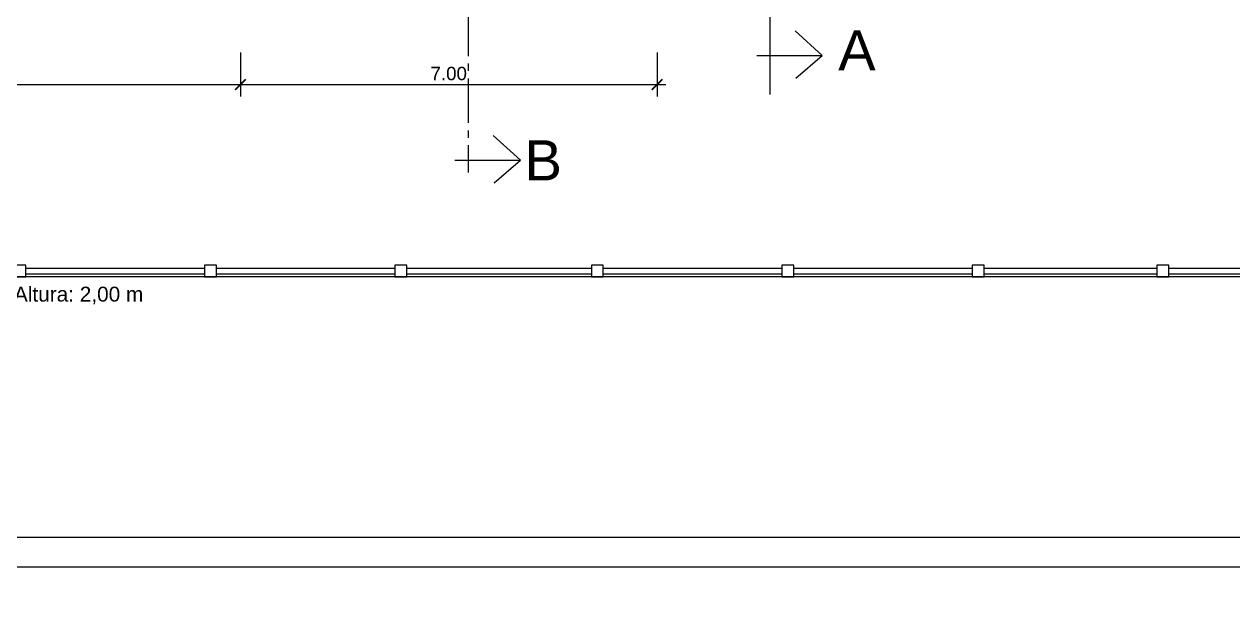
# Model space of a CAD drawing. Extents: x -106 to 115, y -156 to 65.
# Drawn here: x 4.67 to 24.98, y -106.64 to -96.86 of the extents above; entities that cross this region are included whole.
import ezdxf

# ---------------------------------------------------------------- set-up
doc = ezdxf.new("R2010")
doc.units = 0
doc.header["$LTSCALE"] = 100
doc.header["$MEASUREMENT"] = 0
doc.linetypes.add('CENTRO2', pattern=[1.125, 0.75, -0.125, 0.125, -0.125])
doc.layers.get('0').update_dxf_attribs({"color": 9, "linetype": 'CONTINUOUS'})
doc.layers.get('DEFPOINTS').update_dxf_attribs({"color": 9, "linetype": 'CONTINUOUS'})
for name, color, linetype in [('COTAS', 9, 'CONTINUOUS'), ('MUROS', 9, 'CONTINUOUS'), ('RECUADRO', 9, 'CONTINUOUS'), ('texto', 9, 'CONTINUOUS'), ('UNTITLED-1', 9, 'CONTINUOUS')]:
    doc.layers.add(name, color=color, linetype=linetype)
doc.styles.get("Standard").update_dxf_attribs({"font": 'arial.ttf'})
doc.styles.add('STYLE1', font='arial.ttf', dxfattribs={"width": 0.9})
doc.dimstyles.new('ACOTA100', dxfattribs={"dimtxt": 0.225, "dimasz": 0.18, "dimexe": 0.2, "dimexo": 0.4, "dimgap": 0.07, "dimtad": 1, "dimzin": 0, "dimdsep": 46, "dimtxsty": 'STYLE1', "dimblk1": 'ARCHTICK', "dimblk2": 'ARCHTICK', "dimsah": 1, "dimcen": 0.05, "dimdle": 0.15, "dimclrd": 7, "dimclre": 7, "dimclrt": 7, "dimadec": 0, "dimazin": 0, "dimtfac": 1, "dimtmove": 2, "dimatfit": 3, "dimldrblk": 'ARCHTICK', "dimfxl": 1, "dimtvp": 1, "dimtolj": 1, "dimtzin": 0, "dimarcsym": 0})

# ---------------------------------------------------------------- blocks, each defined once
blk = doc.blocks.new('_ARCHTICK')
at = {"color": 0, "linetype": 'ByBlock', "const_width": 0.15}
blk.add_lwpolyline([(-0.5, -0.5), (0.5, 0.5)], dxfattribs=at)
blk = doc.blocks.new('*D28')
at = {"layer": 'COTAS', "color": 7, "linetype": 'Continuous', "lineweight": -2, "transparency": 16777216}
for p, q in [((-12.898, -97.331), (-12.898, -98.073)), ((8.303, -97.331), (8.303, -98.073)), ((-13.048, -97.873), (8.453, -97.873))]:
    blk.add_line(p, q, dxfattribs=at)
at = {"layer": 'DEFPOINTS', "color": 0, "linetype": 'Continuous', "transparency": 16777216}
for p in [(-12.898, -96.931), (8.303, -96.931), (8.303, -97.873)]:
    blk.add_point(p, dxfattribs=at)
at = {"layer": 'COTAS', "color": 7, "linetype": 'Continuous', "lineweight": -2, "transparency": 16777216, "xscale": 0.18, "yscale": 0.18, "zscale": 0.18, "rotation": 180}
blk.add_blockref('_ARCHTICK', (-12.898, -97.873), dxfattribs=at)
at = {"layer": 'COTAS', "color": 7, "linetype": 'Continuous', "lineweight": -2, "transparency": 16777216, "xscale": 0.18, "yscale": 0.18, "zscale": 0.18}
blk.add_blockref('_ARCHTICK', (8.303, -97.873), dxfattribs=at)
at = {"layer": 'COTAS', "color": 7, "linetype": 'Continuous', "transparency": 16777216, "insert": (-2.298, -97.688), "char_height": 0.225, "attachment_point": 5}
blk.add_mtext('\\A1;20.30', dxfattribs=at)
blk = doc.blocks.new('*D248')
at = {"layer": 'COTAS', "color": 7, "linetype": 'Continuous', "lineweight": -2, "transparency": 16777216}
for p, q in [((8.303, -97.331), (8.303, -98.073)), ((15.302, -97.331), (15.302, -98.073)), ((8.153, -97.873), (15.452, -97.873))]:
    blk.add_line(p, q, dxfattribs=at)
at = {"layer": 'DEFPOINTS', "color": 0, "linetype": 'Continuous', "transparency": 16777216}
for p in [(8.303, -96.931), (15.302, -96.931), (15.302, -97.873)]:
    blk.add_point(p, dxfattribs=at)
at = {"layer": 'COTAS', "color": 7, "linetype": 'Continuous', "lineweight": -2, "transparency": 16777216, "xscale": 0.18, "yscale": 0.18, "zscale": 0.18, "rotation": 180}
blk.add_blockref('_ARCHTICK', (8.303, -97.873), dxfattribs=at)
at = {"layer": 'COTAS', "color": 7, "linetype": 'Continuous', "lineweight": -2, "transparency": 16777216, "xscale": 0.18, "yscale": 0.18, "zscale": 0.18}
blk.add_blockref('_ARCHTICK', (15.302, -97.873), dxfattribs=at)
at = {"layer": 'COTAS', "color": 7, "linetype": 'Continuous', "transparency": 16777216, "insert": (11.802, -97.688), "char_height": 0.225, "attachment_point": 5}
blk.add_mtext('\\A1;7.00', dxfattribs=at)

msp = doc.modelspace()

# ---------------------------------------------------------------- linework, layer by layer
at = {"color": 0, "linetype": 'CENTRO2', "flags": 128}
msp.add_lwpolyline([(17.199, -92.652), (17.199, -98.041)], dxfattribs=at)
at = {"linetype": 'CENTRO2', "ltscale": 0.01, "flags": 128}
msp.add_lwpolyline([(12.127, -93.269), (12.127, -99.353)], dxfattribs=at)
at = {"color": 0, "linetype": 'Continuous', "flags": 128}
for points in [[(17.636, -97.766), (18.078, -97.386), (17.621, -96.971)], [(16.977, -97.386), (18.078, -97.386)], [(12.564, -99.523), (13.006, -99.142), (12.548, -98.728)]]:
    msp.add_lwpolyline(points, dxfattribs=at)
at = {"linetype": 'Continuous', "flags": 128}
msp.add_lwpolyline([(11.905, -99.142), (13.006, -99.142)], dxfattribs=at)
at = {"layer": 'MUROS', "linetype": 'Continuous'}
for p, q in [((31.917, -101.108), (-24.301, -101.108)), ((4.699, -100.958), (7.699, -100.958)), ((4.699, -101.058), (7.699, -101.058)), ((7.899, -100.958), (10.899, -100.958)), ((7.899, -101.058), (10.899, -101.058)), ((11.099, -100.958), (14.199, -100.958)), ((11.099, -101.058), (14.199, -101.058)), ((14.399, -100.958), (17.399, -100.958)), ((14.399, -101.058), (17.399, -101.058)), ((17.599, -100.958), (20.599, -100.958)), ((17.599, -101.058), (20.599, -101.058)), ((20.799, -100.958), (23.699, -100.958)), ((20.799, -101.058), (23.699, -101.058)), ((23.899, -100.958), (26.899, -100.958)), ((23.899, -101.058), (26.899, -101.058))]:
    msp.add_line(p, q, dxfattribs=at)
for points in [[(4.499, -101.108), (4.699, -101.108), (4.699, -100.908), (4.499, -100.908)], [(7.699, -101.108), (7.899, -101.108), (7.899, -100.908), (7.699, -100.908)], [(10.899, -101.108), (11.099, -101.108), (11.099, -100.908), (10.899, -100.908)], [(14.199, -101.108), (14.399, -101.108), (14.399, -100.908), (14.199, -100.908)], [(17.399, -101.108), (17.599, -101.108), (17.599, -100.908), (17.399, -100.908)], [(20.599, -101.108), (20.799, -101.108), (20.799, -100.908), (20.599, -100.908)], [(23.699, -101.108), (23.899, -101.108), (23.899, -100.908), (23.699, -100.908)]]:
    msp.add_lwpolyline(points, close=True, dxfattribs=at)
at = {"layer": 'RECUADRO', "linetype": 'Continuous'}
for points in [[(-49.788, -6.855), (75.434, -6.855), (75.434, -105.99), (-49.788, -105.99)], [(-47.288, -7.355), (74.934, -7.355), (74.934, -105.49), (-47.288, -105.49)]]:
    msp.add_lwpolyline(points, close=True, dxfattribs=at)
at = {"layer": 'texto', "linetype": 'Continuous'}
msp.add_circle((4.578, -45.728), 110.721, dxfattribs=at)

# ---------------------------------------------------------------- texts
at = {"linetype": 'Continuous'}
msp.add_text('Cerco perimetral. Postes con una placa de cemento y alambre romboidal. Altura: 2,00 m', height=0.25, dxfattribs=at).set_placement((-6.994, -101.522))
at = {"layer": 'UNTITLED-1', "color": 0}
for s, p in [('A', (18.345, -97.636)), ('B', (13.074, -99.486))]:
    msp.add_text(s, height=0.677, dxfattribs=at).set_placement(p)

# ---------------------------------------------------------------- dimensions: what is measured, and where the dimension line sits
at = {"layer": 'COTAS', "linetype": 'Continuous'}
dim = msp.add_linear_dim(base=(8.303, -97.873), p1=(-12.898, -96.931), p2=(8.303, -96.931), text='20.30', dimstyle='ACOTA100', override={"dimtxsty": 'Standard'}, dxfattribs=at)
dim.commit()
dim.dimension.update_dxf_attribs({"geometry": '*D28', "text_midpoint": (-2.298, -97.688)})
dim = msp.add_linear_dim(base=(15.302, -97.873), p1=(8.303, -96.931), p2=(15.302, -96.931), dimstyle='ACOTA100', override={"dimtxsty": 'Standard', "dimtmove": 0}, dxfattribs=at)
dim.commit()
dim.dimension.update_dxf_attribs({"geometry": '*D248', "text_midpoint": (11.802, -97.688)})

doc.saveas('drawing.dxf')
